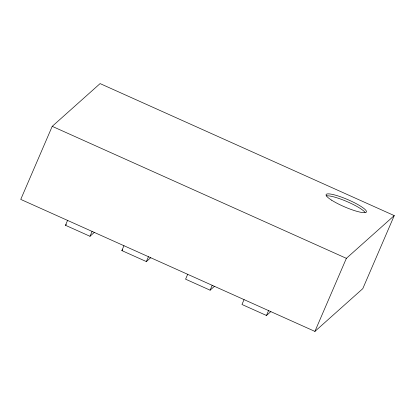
<?xml version="1.0" encoding="UTF-8"?>
<svg xmlns="http://www.w3.org/2000/svg" width="415" height="415" viewBox="0 0 415 415"><rect width="100%" height="100%" fill="white"/><g stroke="black" fill="none" stroke-linecap="round" stroke-linejoin="round"><path stroke-width="0.62" d="M52.217 126.336L20.75 199.402L314.902 331.403L362.783 288.664L394.25 215.598L100.098 83.597L52.217 126.336L346.369 258.343L394.25 215.598M94.371 232.364L89.982 236.28L65.471 225.283L67.567 220.412M89.982 236.28L92.083 231.409M150.754 257.663L146.365 261.58L121.849 250.582L123.95 245.711M146.365 261.58L148.461 256.714M187.684 274.31L185.583 279.181L210.099 290.184L214.488 286.267M210.099 290.184L212.195 285.312M244.062 299.614L241.966 304.486L266.477 315.483L270.865 311.566M266.477 315.483L268.572 310.612M314.902 331.403L346.369 258.343M65.471 225.283L66.348 224.499M121.849 250.582L122.731 249.799M326.423 195.875A21.948 3.963 23.3 0 1 346.551 201.394A21.948 3.963 23.3 0 1 365.065 212.34M331.616 200.175A21.948 3.963 23.3 0 0 365.651 212.516A21.948 3.963 23.3 0 0 341.483 197.115A21.948 3.963 23.3 0 0 331.616 200.175"/></g></svg>
